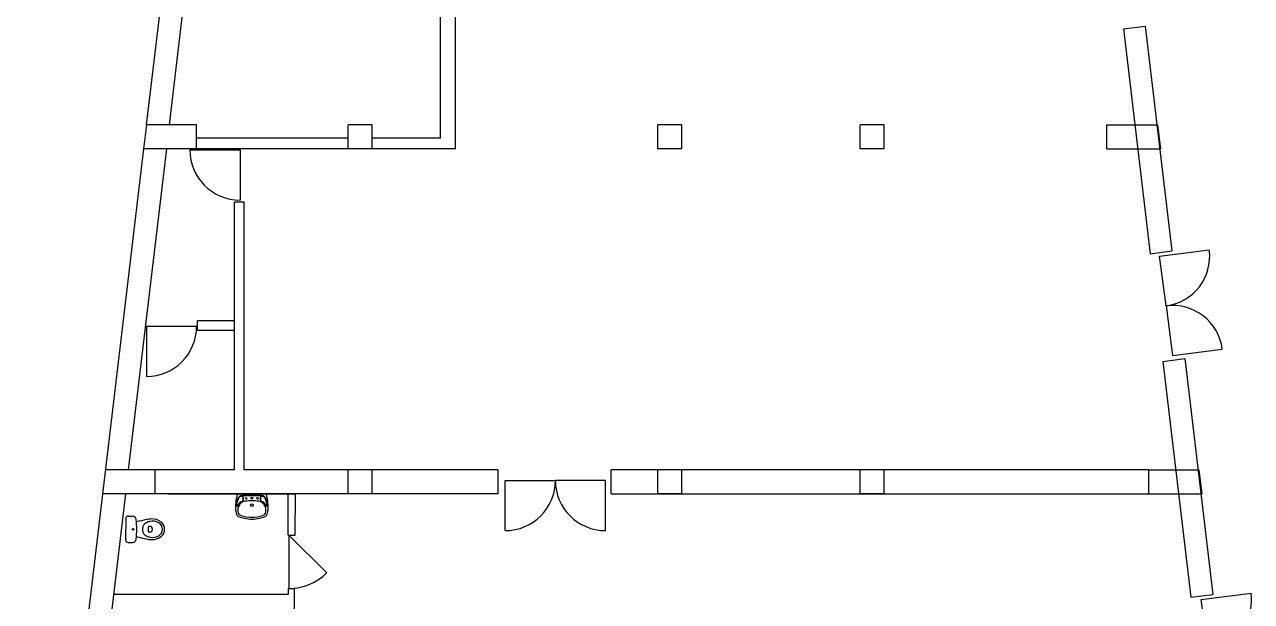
# Model space of a CAD drawing. Header units: millimetres. Extents: x 88 to 97873, y 32 to 55088.
# Drawn here: x 88 to 20705, y 16325 to 26027 of the extents above; entities that cross this region are included whole.
import ezdxf

# ---------------------------------------------------------------- set-up
doc = ezdxf.new("R2010")
doc.units = ezdxf.units.MM
doc.header["$LTSCALE"] = 0.3
doc.linetypes.add('RAYITAS', pattern=[0.375, 0.25, -0.125])
doc.layers.add('Ligação exterior', color=171, linetype='Continuous')
doc.layers.add('Planta', color=7, linetype='Continuous')

# ---------------------------------------------------------------- blocks, each defined once
blk = doc.blocks.new('piso 0')
at = {"layer": 'Planta', "color": 7, "linetype": 'Continuous'}
for p, q in [((7327, 23938), (7327, 44252)), ((3153, 32938), (2134, 24338)), ((3537, 32938), (2518, 24338)), ((7077, 24118), (7077, 32938)), ((18554, 25954), (18922, 26002)), ((18922, 26002), (19370, 22220)), ((18554, 25954), (19002, 22172)), ((2135, 24338), (2087, 23938)), ((2977, 24338), (2134, 24338)), ((2977, 23938), (2977, 24338)), ((5527, 23938), (5527, 24338)), ((5927, 24338), (5527, 24338)), ((5927, 23938), (5927, 24338)), ((10732, 23938), (10732, 24338)), ((11132, 24338), (10732, 24338)), ((11132, 23938), (11132, 24338)), ((14132, 23938), (14132, 24338)), ((14532, 24338), (14132, 24338)), ((14532, 23938), (14532, 24338)), ((18277, 23938), (18277, 24338)), ((18277, 24338), (19129, 24338)), ((19129, 24338), (19177, 23938)), ((19129, 24338), (19177, 23938)), ((2087, 23938), (88, 7063)), ((2471, 23938), (1831, 18538)), ((2977, 23938), (2087, 23938)), ((2868, 23917), (3710, 23917)), ((5527, 24118), (2977, 24118)), ((5527, 23938), (2977, 23938)), ((3710, 23917), (3710, 23075)), ((5927, 23938), (5527, 23938)), ((7077, 24118), (5927, 24118)), ((7327, 23938), (5927, 23938)), ((11132, 23938), (10732, 23938)), ((14532, 23938), (14132, 23938)), ((18277, 23938), (19177, 23938)), ((3617, 18538), (3617, 23042)), ((3777, 23042), (3617, 23042)), ((3777, 18538), (3777, 23042)), ((19002, 22172), (19370, 22220)), ((19161, 22131), (19996, 22240)), ((19270, 21295), (19161, 22131)), ((19270, 21295), (19380, 20460)), ((3617, 21042), (2993, 21042)), ((2993, 20882), (2993, 21042)), ((2979, 20951), (2136, 20951)), ((2136, 20951), (2136, 20109)), ((3617, 20882), (2993, 20882)), ((19380, 20460), (20215, 20569)), ((19216, 20362), (19584, 20411)), ((19216, 20362), (19686, 16396)), ((19584, 20411), (20054, 16444)), ((2277, 18538), (1447, 18538)), ((2277, 18538), (2277, 18138)), ((3617, 18538), (2277, 18538)), ((8049, 18538), (3777, 18538)), ((5527, 18138), (5527, 18538)), ((5927, 18538), (5527, 18538)), ((5927, 18138), (5927, 18538)), ((8049, 18138), (8049, 18538)), ((8165, 17518), (8165, 18360)), ((8165, 18360), (9008, 18360)), ((9851, 18360), (9008, 18360)), ((9851, 17518), (9851, 18360)), ((18977, 18538), (9948, 18538)), ((9948, 18138), (9948, 18538)), ((10732, 18138), (10732, 18538)), ((11132, 18538), (10732, 18538)), ((11132, 18138), (11132, 18538)), ((14532, 18538), (14132, 18538)), ((14132, 18138), (14132, 18538)), ((14532, 18138), (14532, 18538)), ((18977, 18538), (18977, 18138)), ((18977, 18538), (19822, 18538)), ((19822, 18538), (19870, 18138)), ((1783, 18138), (519, 7463)), ((2277, 18138), (1400, 18138)), ((3777, 18138), (2277, 18138)), ((8049, 18138), (3777, 18138)), ((4519, 17439), (4519, 18137)), ((4634, 17439), (4640, 18137)), ((5927, 18138), (5527, 18138)), ((9948, 18138), (18977, 18138)), ((11132, 18138), (10732, 18138)), ((14532, 18138), (14132, 18138)), ((18977, 18138), (19870, 18138)), ((4519, 16542), (4624, 16542)), ((4519, 16542), (4519, 16443)), ((19686, 16396), (20054, 16444)), ((19863, 16357), (20698, 16467)), ((19973, 15522), (19863, 16357))]:
    blk.add_line(p, q, dxfattribs=at)
at = {"layer": 'Planta', "color": 7, "ltscale": 0.05}
for p, q in [((2501, 18138), (4640, 18137)), ((4519, 17439), (4634, 17439)), ((4620, 15514), (4624, 16542)), ((4519, 16443), (1584, 16443))]:
    blk.add_line(p, q, dxfattribs=at)
at = {"layer": 'Planta'}
for p, q in [((3907, 18138), (3671, 18138)), ((3907, 18138), (4143, 18138)), ((1829, 17761), (1900, 17761)), ((1789, 17721), (1789, 17539)), ((1789, 17357), (1789, 17539)), ((2200, 17587), (2180, 17587)), ((2200, 17492), (2180, 17492)), ((1829, 17318), (1900, 17318))]:
    blk.add_line(p, q, dxfattribs=at)
at = {"layer": 'Planta', "color": 7}
for p, q in [((4530, 17440), (4530, 16542)), ((5165, 16805), (4530, 17440))]:
    blk.add_line(p, q, dxfattribs=at)
at = {"layer": 'Planta', "linetype": 'RAYITAS'}
for centre in [(3812, 18062), (4002, 18062)]:
    blk.add_circle(centre, 14.2, dxfattribs=at)
at = {"layer": 'Planta'}
for centre, radius in [((3907, 17944), 21.8), ((3907, 18062), 16.6), ((1910, 17539), 13.5), ((1910, 17539), 13.5)]:
    blk.add_circle(centre, radius, dxfattribs=at)
at = {"layer": 'Planta', "color": 7, "linetype": 'Continuous'}
for centre, start, end in [((3710, 23917), 179.9999, 269.9997), ((19161, 22131), 277.4743, 7.4741), ((19380, 20460), 7.4746, 97.4743), ((2136, 20951), 270.0002, 0), ((8165, 18360), 269.9999, 359.9997), ((9851, 18360), 180.0002, 269.9999), ((19863, 16357), 277.4743, 7.4741)]:
    blk.add_arc(centre, 843, start, end, dxfattribs=at)
at = {"layer": 'Planta'}
for centre, radius, start, end in [((1829, 17721), 39.9, 90, 180), ((1900, 17697), 63.8, 6.7931, 90), ((573, 17539), 1400, 0, 6.7931), ((573, 17539), 1400, 353.2069, 0), ((2636, 15260), 2493, 101.5744, 105.544), ((2247, 17539), 179, 173.7581, 180), ((2247, 17539), 179, 180, 186.2419), ((2184, 17546), 115, 117.4027, 173.7581), ((2245, 17427), 249, 101.6195, 117.4027), ((2263, 17117), 598, 94.3794, 102.2907), ((2463, 17539), 299, 173.3508, 180), ((2463, 17539), 299, 180, 186.6492), ((2180, 17572), 15, 90, 173.3508), ((2238, 17461), 215, 60.8839, 101.6195), ((2200, 17557), 29.9, 36.8699, 90), ((2228, 17455), 259, 51.2869, 92.3028), ((2177, 17539), 59.8, 0, 36.8699), ((2177, 17539), 59.8, 323.1301, 0), ((2282, 17539), 125, 0, 60.8839), ((2282, 17539), 125, 299.1161, 0), ((2282, 17539), 160, 0, 47.5638), ((2282, 17539), 160, 312.4362, 0), ((1829, 17357), 39.9, 180, 270), ((1900, 17381), 63.8, 270, 353.2069), ((2636, 19819), 2493, 254.456, 258.4256), ((2184, 17532), 115, 186.2419, 242.5973), ((2245, 17651), 249, 242.5973, 258.3805), ((2263, 17961), 598, 257.7093, 265.6206), ((2180, 17506), 15, 186.6492, 270), ((2238, 17618), 215, 258.3805, 299.1161), ((2200, 17521), 29.9, 270, 323.1301), ((2228, 17624), 259, 267.6972, 308.7131)]:
    blk.add_arc(centre, radius, start, end, dxfattribs=at)
at = {"layer": 'Planta', "color": 7}
blk.add_arc((4530, 17440), 897, 270, 315, dxfattribs=at)
at = {"layer": 'Planta'}
for centre, major_axis, ratio, start_param, end_param in [((4503, 17907), (0, 878), 0.991171, 1.314522, 1.58086), ((4069, 17879), (0, 439), 0.991171, 1.158681, 1.460257), ((3654, 17937), (0, 7.03), 0.991171, 1.433222, 4.210127), ((4069, 17879), (0, 430), 0.991171, 1.174735, 1.433222), ((3799, 17857), (0, 161), 0.991171, 0.488094, 1.068067), ((3770, 17861), (0, 133), 0.991171, 0.20352, 0.995013), ((3671, 18127), (0, 10.5), 0.991171, 0, 1.314522), ((3827, 17861), (0, 158), 0.991171, 0.959706, 1.77358), ((3750, 18020), (0, 87.4), 0.991171, 0.100699, 1.158681), ((3748, 18015), (0, 79), 0.991171, 0.277758, 1.174735), ((3812, 17871), (0, 141), 0.991171, 0.554363, 0.959706), ((3729, 17991), (0, 8.78), 0.991171, -0.915444, 0.488094), ((3769, 17939), (0, 158), 0.991171, 0.128663, 0.277758), ((3744, 18003), (0, 10.5), 0.991171, 2.226149, 4.280464), ((3907, 16447), (0, 1669), 0.991171, 0, 0.100699), ((3751, 18085), (0, 10.5), 0.991171, -1.304975, 0.128663), ((3746, 18086), (0, 10.5), 0.991171, -1.455804, -0.307044), ((3635, 18053), (0, 127), 0.991171, 4.280254, 4.97821), ((3751, 17999), (0.961, 0.961), 1, 1.892005, 4.137874), ((3635, 18053), (0, 132), 0.991171, 4.280254, 4.97821), ((3907, 16447), (0, 1656), 0.991171, 0, 0.093227), ((3812, 17871), (0, 141), 0.991171, 0.147672, 0.436028), ((3907, 17229), (0, 790), 0.991171, 0, 0.147672), ((3907, 16447), (0, 1669), 0.991171, -0.100699, 0), ((3907, 16447), (0, 1656), 0.991171, -0.093227, 0), ((3907, 17229), (0, 790), 0.991171, -0.147672, 0), ((4002, 17871), (0, 141), 0.991171, -0.436028, -0.147672), ((4180, 18053), (0, 132), 0.991171, 1.304975, 2.002931), ((4180, 18053), (0, 127), 0.991171, 1.304975, 2.002931), ((4064, 18085), (0, 10.5), 0.991171, -0.128663, 1.304975), ((4068, 18086), (0, 10.5), 0.991171, 0.307044, 1.455804), ((4071, 18003), (0, 10.5), 0.991171, 2.002721, 4.057036), ((4064, 17999), (-0.961, 0.961), 1, 2.145311, 4.39118), ((4045, 17939), (0, 158), 0.991171, -0.277758, -0.128663), ((4044, 17861), (0, 133), 0.991171, -0.995013, -0.20352), ((4065, 18020), (0, 87.4), 0.991171, -1.158681, -0.100699), ((4002, 17871), (0, 141), 0.991171, -0.959706, -0.554363), ((4086, 17991), (0, 8.78), 0.991171, -0.488094, 0.915444), ((4066, 18015), (0, 79), 0.991171, -1.174735, -0.277758), ((4015, 17857), (0, 161), 0.991171, -1.068067, -0.488094), ((3988, 17861), (0, 158), 0.991171, 4.509606, 5.323479), ((3745, 17879), (0, 430), 0.991171, -1.433222, -1.174735), ((4143, 18127), (0, 10.5), 0.991171, -1.314522, 0), ((3745, 17879), (0, 439), 0.991171, -1.460257, -1.158681), ((3311, 17907), (0, 878), 0.991171, 4.702325, 4.968663), ((4161, 17937), (0, 7.03), 0.991171, 2.073058, 4.849963), ((4328, 17937), (0, 703), 0.991171, 1.626483, 1.714447), ((3829, 17858), (0, 193), 0.991171, 1.68092, 1.900262), ((3721, 17824), (0, 79), 0.991171, 1.938746, 2.662646), ((3746, 17845), (0, 74.6), 0.991171, 1.77358, 2.80697), ((3886, 18240), (0, 527), 0.991171, 2.746985, 2.93858), ((3907, 18313), (0, 571), 0.991171, 2.80697, 3.141593), ((3907, 18313), (0, 571), 0.991171, 3.141593, 3.476216), ((3928, 18240), (0, 527), 0.991171, 3.344606, 3.5362), ((4069, 17845), (0, 74.6), 0.991171, 3.476216, 4.509606), ((4093, 17824), (0, 79), 0.991171, 3.620539, 4.344439), ((3985, 17858), (0, 193), 0.991171, 4.382923, 4.602265), ((3486, 17937), (0, 703), 0.991171, 4.568738, 4.656703), ((3907, 18370), (0, 659), 0.991171, 2.946619, 3.141593), ((3907, 18370), (0, 659), 0.991171, 3.141593, 3.336566)]:
    blk.add_ellipse(centre, major_axis=major_axis, ratio=ratio, start_param=start_param, end_param=end_param, dxfattribs=at)

msp = doc.modelspace()

# ---------------------------------------------------------------- block references
at = {"layer": 'Ligação exterior', "color": 30}
msp.add_blockref('piso 0', (0, 0), dxfattribs=at)

doc.saveas('drawing.dxf')
